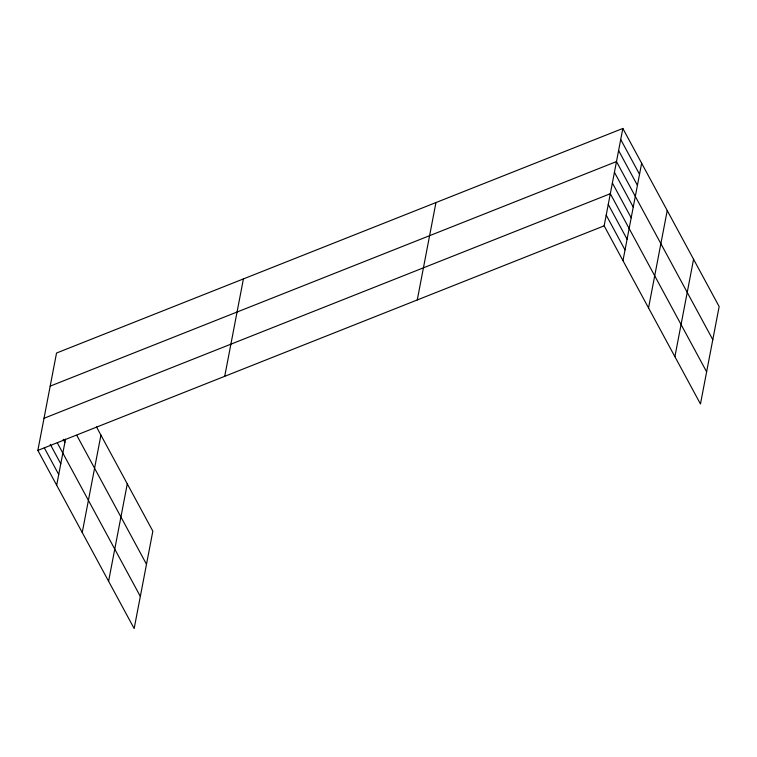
<?xml version="1.0" encoding="UTF-8"?>
<svg xmlns="http://www.w3.org/2000/svg" width="757" height="757" viewBox="0 0 757 757"><rect width="100%" height="100%" fill="white"/><g stroke="black" fill="none" stroke-linecap="round" stroke-linejoin="round"><path stroke-width="1.14" d="M96.48 426.901L152.848 531.159L134.159 628.547L37.85 450.415L56.538 353.027L622.841 128.453L719.15 306.585L700.462 403.973L604.152 225.841L622.841 128.453M56.671 485.228L65.509 439.155M82.239 532.521L100.927 435.133M108.592 581.253L127.28 483.855M224.725 376.305L243.413 278.917M417.268 299.952L435.956 202.564M622.973 260.654L641.652 163.266M648.541 307.948L667.229 210.56M674.894 356.679L693.573 259.291M50.18 386.136L616.482 161.572L712.801 339.694M44.02 418.28L610.322 193.707L706.631 371.838M37.85 450.415L604.152 225.841M620.721 139.496L639.542 174.299M618.601 150.529L637.422 185.342M614.429 172.284L633.249 207.087M612.375 182.995L631.196 217.798M608.259 204.418L627.08 239.231M606.206 215.13L625.027 249.942M76.788 435.341L146.498 564.268M63.228 439.306L64.894 442.372M57.305 442.845L140.329 596.402M50.265 444.35L60.778 463.795M44.332 447.898L58.724 474.516"/></g></svg>
